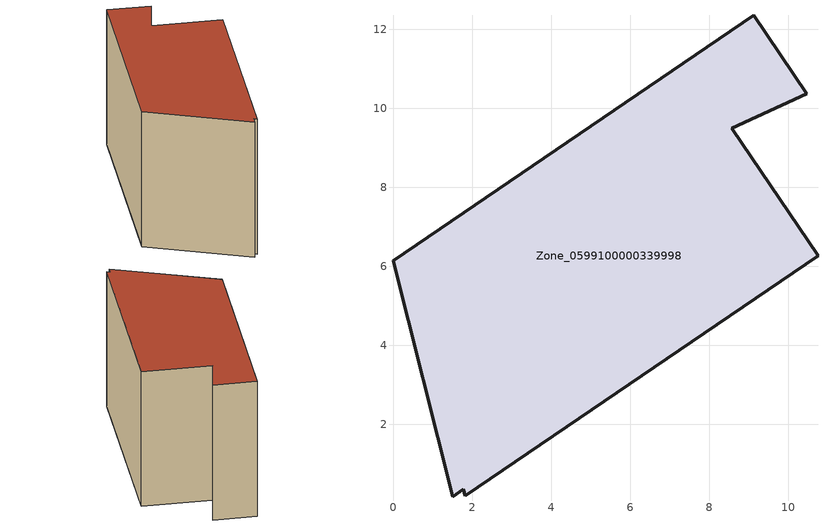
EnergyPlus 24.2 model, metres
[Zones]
Zone_0599100000339998
 floor ground (C_G): 1.81,0.19 1.77,0.36 1.49,0.17 0,6.14 9.13,12.36 10.47,10.37 8.57,9.5 10.75,6.27 z0
 wall outside (C_F): 9.13,12.36 0,6.14 1.49,0.17 1.77,0.36 1.81,0.19 10.75,6.27 8.57,9.5 10.47,10.37 9.13,12.36 z0:8.36
 roof outside (C_R): 1.77,0.36 1.81,0.19 10.75,6.27 8.57,9.5 10.47,10.37 9.13,12.36 0,6.14 1.49,0.17 z8.36
[BUILDING]
Pand.0599100000339998: North Axis=0; Terrain=City; Loads Convergence Tolerance Value=0.04; Temperature Convergence Tolerance Value=0.4; Solar Distribution=FullExterior; Maximum Number of Warmup Days=25; Minimum Number of Warmup Days=1
[Site:Location]
Rotterdam.The.Hague.AP_ZH_NLD Design_Conditions: Latitude=51.96; Longitude=4.45; Time Zone=1; Elevation=-4.5
[SITE:GROUNDTEMPERATURE:BUILDINGSURFACE]
18, 18, 18, 18, 18, 18, 18, 18, 18, 18, 18, 18
[MATERIAL] Thermal Absorptance=0.9; Solar Absorptance=0.7; Visible Absorptance=0.7
Name | Roughness | Thickness | Conductivity | Density | Specific Heat
G.TC.1992-2005 | MediumSmooth | 0.15 | 0.06 | 540 | 1210
F.TC.1992-2005 | Rough | 0.3 | 0.12 | 1920 | 840
R.TC.1992-2005 | MediumRough | 0.2 | 0.08 | 1500 | 1000
[CONSTRUCTION]
C_G: G.TC.1992-2005
C_F: F.TC.1992-2005
C_R: R.TC.1992-2005
[ZONE]
Zone_0599100000339998: Type=1; Multiplier=1; Ceiling Height=Autocalculate; Volume=Autocalculate; Floor Area=autocalculate; Part of Total Floor Area=Yes
[ZONEINFILTRATION:DESIGNFLOWRATE]
Infil_Zone_0599100000339998: Zone or ZoneList or Space or SpaceList=Zone_0599100000339998; Schedule=AlwaysOn; Design Flow Rate Calculation Method=Flow/Area; Flow Rate per Floor Area=0.0015; Constant Term Coefficient=1; Temperature Term Coefficient=0; Velocity Term Coefficient=0; Velocity Squared Term Coefficient=0
[HVACTEMPLATE:ZONE:IDEALLOADSAIRSYSTEM]
Zone_0599100000339998: Maximum Heating Supply Air Temperature=50; Minimum Cooling Supply Air Temperature=13; Maximum Heating Supply Air Humidity Ratio=0.0156; Minimum Cooling Supply Air Humidity Ratio=0.0077; Heating Limit=NoLimit; Cooling Limit=NoLimit; Dehumidification Control Type=ConstantSensibleHeatRatio; Cooling Sensible Heat Ratio=0.7; Dehumidification Setpoint=60; Humidification Control Type=None; Humidification Setpoint=30; Outdoor Air Method=None; Outdoor Air Flow Rate per Person=0.00944; Outdoor Air Flow Rate per Zone Floor Area=0; Outdoor Air Flow Rate per Zone=0; Demand Controlled Ventilation Type=None; Outdoor Air Economizer Type=NoEconomizer; Heat Recovery Type=None; Sensible Heat Recovery Effectiveness=0.7; Latent Heat Recovery Effectiveness=0.65
[ZONECONTROL:THERMOSTAT]
ThermostatControl_Zone_0599100000339998: Zone or ZoneList=Zone_0599100000339998; Control Type Schedule=DualSetpointControlType; Control 1=Thermostat_Zone_0599100000339998; Temperature Difference Between Cutout And Setpoint=0
[THERMOSTATSETPOINT:DUALSETPOINT]
Thermostat_Zone_0599100000339998: Heating Setpoint Temperature Schedule=HeatingSetpoint_Zone_0599100000339998; Cooling Setpoint Temperature Schedule=CoolingSetpoint_Zone_0599100000339998
[SCHEDULE:COMPACT]
HeatingSetpoint_Zone_0599100000339998: Through: 12/31, For: AllDays, Until: 24:00, 21
CoolingSetpoint_Zone_0599100000339998: Through: 12/31, For: AllDays, Until: 24:00, 24
DualSetpointControlType: Through: 12/31, For: AllDays, Until: 24:00, 4
AlwaysOn: Through: 12/31, For: AllDays, Until: 24:00, 1
